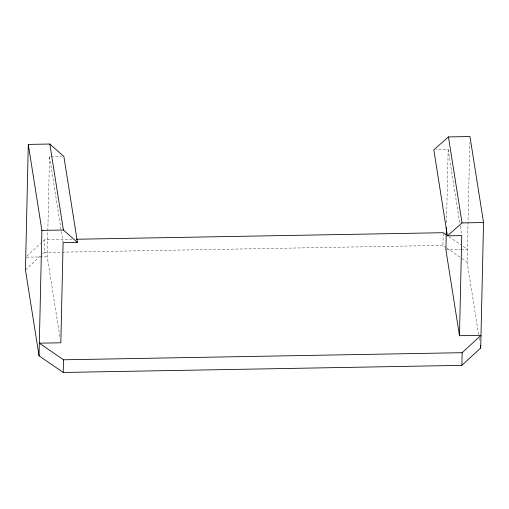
<?xml version="1.0" encoding="UTF-8"?>
<svg xmlns="http://www.w3.org/2000/svg" width="509" height="509" viewBox="0 0 509 509"><rect width="100%" height="100%" fill="white"/><g stroke="black" fill="none" stroke-linecap="round" stroke-linejoin="round"><path stroke-width="0.38" stroke-dasharray="2.54 1.91" d="M42.559 254.061L44.27 252.477L44.563 239.809L72.354 239.313M59.852 336.538L47.248 256.803L49.519 156.689L61.595 156.473M446.183 247.628L442.913 245.383L443.199 232.708M446.501 222.694L448.162 149.595L436.086 149.811M478.6 334.699L467.109 261.995L469.813 142.895M26.875 256.129L40.567 243.493M42.851 241.387L44.563 239.809M25.45 269.859L40.281 256.167M44.27 252.477L442.913 245.383M26.506 257.172L47.248 256.803M445.89 249.703L460.486 249.448M461.249 249.429L467.396 249.321L461.51 245.281M449.084 236.749L460.855 244.835M446.838 248.074L461.224 257.955M461.879 258.4L467.109 261.995M479.096 337.823L479.713 341.73M448.162 149.595L459.773 223.076M460.27 226.206L461.631 234.808M49.519 156.689L63.11 242.685"/><path stroke-width="0.76" d="M28.294 144.403L25.45 269.859L39.04 355.848L63.237 372.461L461.879 365.367L480.706 347.984L483.55 222.528L469.96 136.539L448.448 136.921L433.821 149.85L447.411 235.845L461.752 235.584L459.481 335.698L480.992 335.316L462.166 352.692L63.53 359.787L39.333 343.174L60.838 342.792L63.11 242.685L77.451 242.43L63.86 156.435L49.806 144.022L28.294 144.403L41.891 230.392L39.04 355.848M63.237 372.461L63.53 359.787M446.393 227.459L445.89 249.703L459.481 335.698M461.879 365.367L462.166 352.692M447.411 235.845L462.038 222.917L483.55 222.528M41.891 230.392L63.402 230.011L77.451 242.43M76.325 239.243L443.199 232.708L446.469 234.954M448.448 136.921L462.038 222.917M480.331 345.643L480.706 347.984M49.806 144.022L63.402 230.011"/></g></svg>
